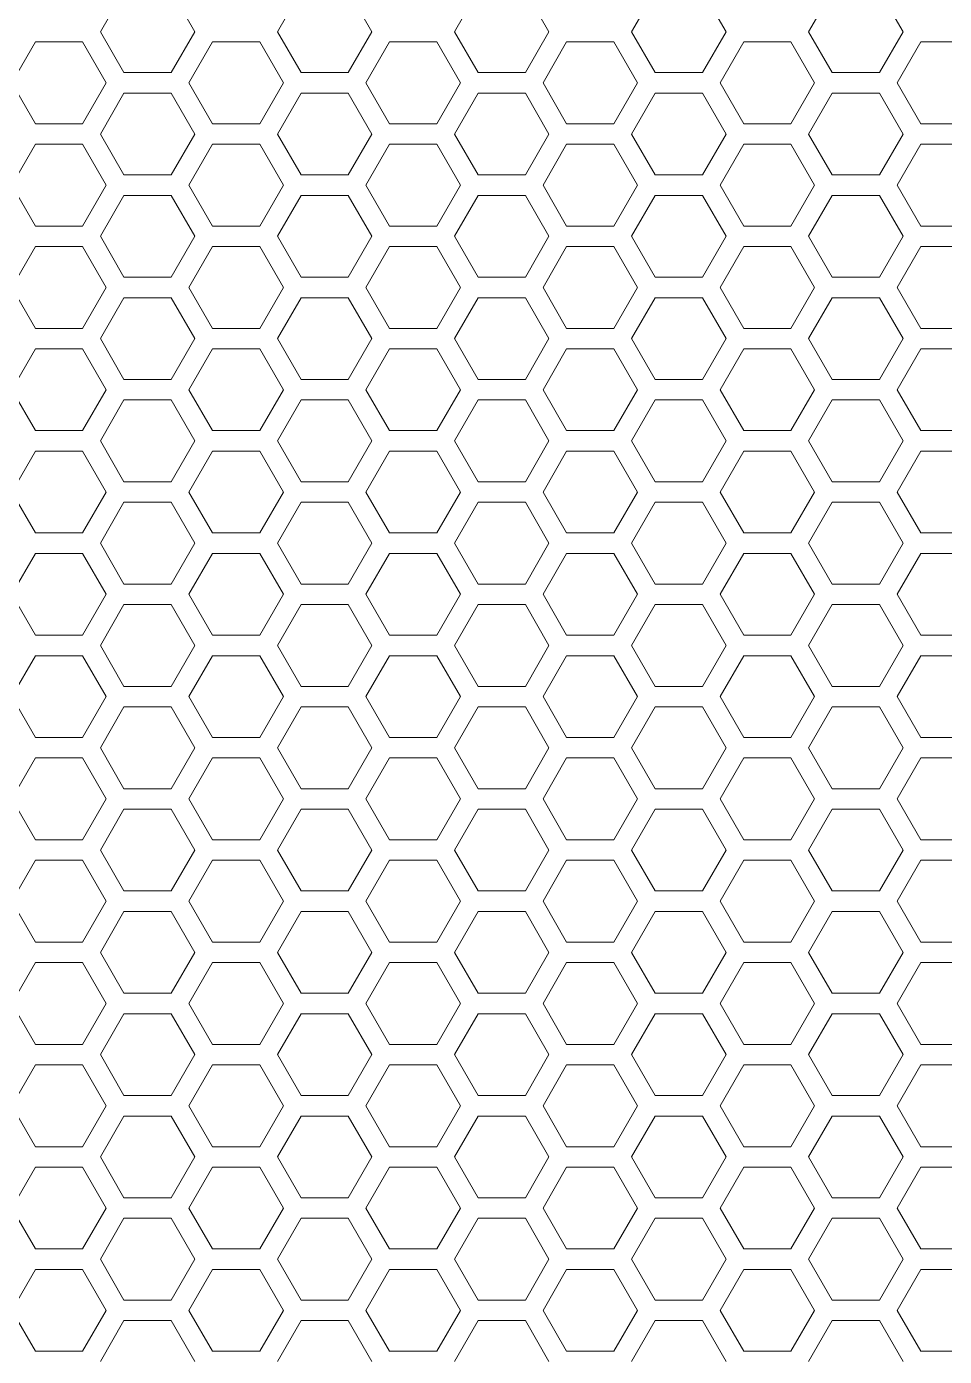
# Model space of a CAD drawing. Header units: millimetres. Extents: x 0 to 62, y -17 to 201.
# Drawn here: x 22.52 to 31.5, y 117.65 to 130.65 of the extents above; entities that cross this region are included whole.
import ezdxf

# ---------------------------------------------------------------- set-up
doc = ezdxf.new("R2010")
doc.units = ezdxf.units.MM

msp = doc.modelspace()

# ---------------------------------------------------------------- linework, layer by layer
at = {"color": 0, "lineweight": 18}
for p, q in [((23.475, 131), (23.244, 130.6)), ((24.168, 130.6), (23.937, 131)), ((25.207, 131), (24.976, 130.6)), ((25.9, 130.6), (25.669, 131)), ((26.939, 131), (26.708, 130.6)), ((27.632, 130.6), (27.401, 131)), ((28.671, 131), (28.44, 130.6)), ((29.364, 130.6), (29.133, 131)), ((30.403, 131), (30.172, 130.6)), ((31.096, 130.6), (30.865, 131)), ((23.244, 130.6), (23.475, 130.2)), ((23.937, 130.2), (24.168, 130.6)), ((24.976, 130.6), (25.207, 130.2)), ((25.669, 130.2), (25.9, 130.6)), ((26.708, 130.6), (26.939, 130.2)), ((27.401, 130.2), (27.632, 130.6)), ((28.44, 130.6), (28.671, 130.2)), ((29.133, 130.2), (29.364, 130.6)), ((30.172, 130.6), (30.403, 130.2)), ((30.865, 130.2), (31.096, 130.6)), ((22.609, 130.5), (22.378, 130.1)), ((23.071, 130.5), (22.609, 130.5)), ((23.302, 130.1), (23.071, 130.5)), ((24.341, 130.5), (24.11, 130.1)), ((24.803, 130.5), (24.341, 130.5)), ((25.034, 130.1), (24.803, 130.5)), ((26.073, 130.5), (25.842, 130.1)), ((26.535, 130.5), (26.073, 130.5)), ((26.766, 130.1), (26.535, 130.5)), ((27.805, 130.5), (27.574, 130.1)), ((28.267, 130.5), (27.805, 130.5)), ((28.498, 130.1), (28.267, 130.5)), ((29.537, 130.5), (29.306, 130.1)), ((29.999, 130.5), (29.537, 130.5)), ((30.23, 130.1), (29.999, 130.5)), ((31.269, 130.5), (31.038, 130.1)), ((31.731, 130.5), (31.269, 130.5)), ((23.475, 130.2), (23.937, 130.2)), ((25.207, 130.2), (25.669, 130.2)), ((26.939, 130.2), (27.401, 130.2)), ((28.671, 130.2), (29.133, 130.2)), ((30.403, 130.2), (30.865, 130.2)), ((22.378, 130.1), (22.609, 129.7)), ((23.071, 129.7), (23.302, 130.1)), ((24.11, 130.1), (24.341, 129.7)), ((24.803, 129.7), (25.034, 130.1)), ((25.842, 130.1), (26.073, 129.7)), ((26.535, 129.7), (26.766, 130.1)), ((27.574, 130.1), (27.805, 129.7)), ((28.267, 129.7), (28.498, 130.1)), ((29.306, 130.1), (29.537, 129.7)), ((29.999, 129.7), (30.23, 130.1)), ((31.038, 130.1), (31.269, 129.7)), ((23.475, 130), (23.244, 129.6)), ((23.937, 130), (23.475, 130)), ((24.168, 129.6), (23.937, 130)), ((25.207, 130), (24.976, 129.6)), ((25.669, 130), (25.207, 130)), ((25.9, 129.6), (25.669, 130)), ((26.939, 130), (26.708, 129.6)), ((27.401, 130), (26.939, 130)), ((27.632, 129.6), (27.401, 130)), ((28.671, 130), (28.44, 129.6)), ((29.133, 130), (28.671, 130)), ((29.364, 129.6), (29.133, 130)), ((30.403, 130), (30.172, 129.6)), ((30.865, 130), (30.403, 130)), ((31.096, 129.6), (30.865, 130)), ((22.609, 129.7), (23.071, 129.7)), ((24.341, 129.7), (24.803, 129.7)), ((26.073, 129.7), (26.535, 129.7)), ((27.805, 129.7), (28.267, 129.7)), ((29.537, 129.7), (29.999, 129.7)), ((31.269, 129.7), (31.731, 129.7)), ((22.609, 129.5), (22.378, 129.1)), ((23.071, 129.5), (22.609, 129.5)), ((23.302, 129.1), (23.071, 129.5)), ((23.244, 129.6), (23.475, 129.2)), ((23.937, 129.2), (24.168, 129.6)), ((24.341, 129.5), (24.11, 129.1)), ((24.803, 129.5), (24.341, 129.5)), ((25.034, 129.1), (24.803, 129.5)), ((24.976, 129.6), (25.207, 129.2)), ((25.669, 129.2), (25.9, 129.6)), ((26.073, 129.5), (25.842, 129.1)), ((26.535, 129.5), (26.073, 129.5)), ((26.766, 129.1), (26.535, 129.5)), ((26.708, 129.6), (26.939, 129.2)), ((27.401, 129.2), (27.632, 129.6)), ((27.805, 129.5), (27.574, 129.1)), ((28.267, 129.5), (27.805, 129.5)), ((28.498, 129.1), (28.267, 129.5)), ((28.44, 129.6), (28.671, 129.2)), ((29.133, 129.2), (29.364, 129.6)), ((29.537, 129.5), (29.306, 129.1)), ((29.999, 129.5), (29.537, 129.5)), ((30.23, 129.1), (29.999, 129.5)), ((30.172, 129.6), (30.403, 129.2)), ((30.865, 129.2), (31.096, 129.6)), ((31.269, 129.5), (31.038, 129.1)), ((31.731, 129.5), (31.269, 129.5)), ((22.378, 129.1), (22.609, 128.7)), ((23.071, 128.7), (23.302, 129.1)), ((23.475, 129.2), (23.937, 129.2)), ((24.11, 129.1), (24.341, 128.7)), ((24.803, 128.7), (25.034, 129.1)), ((25.207, 129.2), (25.669, 129.2)), ((25.842, 129.1), (26.073, 128.7)), ((26.535, 128.7), (26.766, 129.1)), ((26.939, 129.2), (27.401, 129.2)), ((27.574, 129.1), (27.805, 128.7)), ((28.267, 128.7), (28.498, 129.1)), ((28.671, 129.2), (29.133, 129.2)), ((29.306, 129.1), (29.537, 128.7)), ((29.999, 128.7), (30.23, 129.1)), ((30.403, 129.2), (30.865, 129.2)), ((31.038, 129.1), (31.269, 128.7)), ((23.475, 129), (23.244, 128.6)), ((23.937, 129), (23.475, 129)), ((24.168, 128.6), (23.937, 129)), ((25.207, 129), (24.976, 128.6)), ((25.669, 129), (25.207, 129)), ((25.9, 128.6), (25.669, 129)), ((26.939, 129), (26.708, 128.6)), ((27.401, 129), (26.939, 129)), ((27.632, 128.6), (27.401, 129)), ((28.671, 129), (28.44, 128.6)), ((29.133, 129), (28.671, 129)), ((29.364, 128.6), (29.133, 129)), ((30.403, 129), (30.172, 128.6)), ((30.865, 129), (30.403, 129)), ((31.096, 128.6), (30.865, 129)), ((22.609, 128.7), (23.071, 128.7)), ((23.244, 128.6), (23.475, 128.2)), ((23.937, 128.2), (24.168, 128.6)), ((24.341, 128.7), (24.803, 128.7)), ((24.976, 128.6), (25.207, 128.2)), ((25.669, 128.2), (25.9, 128.6)), ((26.073, 128.7), (26.535, 128.7)), ((26.708, 128.6), (26.939, 128.2)), ((27.401, 128.2), (27.632, 128.6)), ((27.805, 128.7), (28.267, 128.7)), ((28.44, 128.6), (28.671, 128.2)), ((29.133, 128.2), (29.364, 128.6)), ((29.537, 128.7), (29.999, 128.7)), ((30.172, 128.6), (30.403, 128.2)), ((30.865, 128.2), (31.096, 128.6)), ((31.269, 128.7), (31.731, 128.7)), ((22.609, 128.5), (22.378, 128.1)), ((23.071, 128.5), (22.609, 128.5)), ((23.302, 128.1), (23.071, 128.5)), ((24.341, 128.5), (24.11, 128.1)), ((24.803, 128.5), (24.341, 128.5)), ((25.034, 128.1), (24.803, 128.5)), ((26.073, 128.5), (25.842, 128.1)), ((26.535, 128.5), (26.073, 128.5)), ((26.766, 128.1), (26.535, 128.5)), ((27.805, 128.5), (27.574, 128.1)), ((28.267, 128.5), (27.805, 128.5)), ((28.498, 128.1), (28.267, 128.5)), ((29.537, 128.5), (29.306, 128.1)), ((29.999, 128.5), (29.537, 128.5)), ((30.23, 128.1), (29.999, 128.5)), ((31.269, 128.5), (31.038, 128.1)), ((31.731, 128.5), (31.269, 128.5)), ((23.475, 128.2), (23.937, 128.2)), ((25.207, 128.2), (25.669, 128.2)), ((26.939, 128.2), (27.401, 128.2)), ((28.671, 128.2), (29.133, 128.2)), ((30.403, 128.2), (30.865, 128.2)), ((22.378, 128.1), (22.609, 127.7)), ((23.071, 127.7), (23.302, 128.1)), ((24.11, 128.1), (24.341, 127.7)), ((24.803, 127.7), (25.034, 128.1)), ((25.842, 128.1), (26.073, 127.7)), ((26.535, 127.7), (26.766, 128.1)), ((27.574, 128.1), (27.805, 127.7)), ((28.267, 127.7), (28.498, 128.1)), ((29.306, 128.1), (29.537, 127.7)), ((29.999, 127.7), (30.23, 128.1)), ((31.038, 128.1), (31.269, 127.7)), ((23.475, 128), (23.244, 127.6)), ((23.937, 128), (23.475, 128)), ((24.168, 127.6), (23.937, 128)), ((25.207, 128), (24.976, 127.6)), ((25.669, 128), (25.207, 128)), ((25.9, 127.6), (25.669, 128)), ((26.939, 128), (26.708, 127.6)), ((27.401, 128), (26.939, 128)), ((27.632, 127.6), (27.401, 128)), ((28.671, 128), (28.44, 127.6)), ((29.133, 128), (28.671, 128)), ((29.364, 127.6), (29.133, 128)), ((30.403, 128), (30.172, 127.6)), ((30.865, 128), (30.403, 128)), ((31.096, 127.6), (30.865, 128)), ((22.609, 127.7), (23.071, 127.7)), ((24.341, 127.7), (24.803, 127.7)), ((26.073, 127.7), (26.535, 127.7)), ((27.805, 127.7), (28.267, 127.7)), ((29.537, 127.7), (29.999, 127.7)), ((31.269, 127.7), (31.731, 127.7)), ((23.244, 127.6), (23.475, 127.2)), ((23.937, 127.2), (24.168, 127.6)), ((24.976, 127.6), (25.207, 127.2)), ((25.669, 127.2), (25.9, 127.6)), ((26.708, 127.6), (26.939, 127.2)), ((27.401, 127.2), (27.632, 127.6)), ((28.44, 127.6), (28.671, 127.2)), ((29.133, 127.2), (29.364, 127.6)), ((30.172, 127.6), (30.403, 127.2)), ((30.865, 127.2), (31.096, 127.6)), ((22.609, 127.5), (22.378, 127.1)), ((23.071, 127.5), (22.609, 127.5)), ((23.302, 127.1), (23.071, 127.5)), ((24.341, 127.5), (24.11, 127.1)), ((24.803, 127.5), (24.341, 127.5)), ((25.034, 127.1), (24.803, 127.5)), ((26.073, 127.5), (25.842, 127.1)), ((26.535, 127.5), (26.073, 127.5)), ((26.766, 127.1), (26.535, 127.5)), ((27.805, 127.5), (27.574, 127.1)), ((28.267, 127.5), (27.805, 127.5)), ((28.498, 127.1), (28.267, 127.5)), ((29.537, 127.5), (29.306, 127.1)), ((29.999, 127.5), (29.537, 127.5)), ((30.23, 127.1), (29.999, 127.5)), ((31.269, 127.5), (31.038, 127.1)), ((31.731, 127.5), (31.269, 127.5)), ((23.475, 127.2), (23.937, 127.2)), ((25.207, 127.2), (25.669, 127.2)), ((26.939, 127.2), (27.401, 127.2)), ((28.671, 127.2), (29.133, 127.2)), ((30.403, 127.2), (30.865, 127.2)), ((22.378, 127.1), (22.609, 126.7)), ((23.071, 126.7), (23.302, 127.1)), ((24.11, 127.1), (24.341, 126.7)), ((24.803, 126.7), (25.034, 127.1)), ((25.842, 127.1), (26.073, 126.7)), ((26.535, 126.7), (26.766, 127.1)), ((27.574, 127.1), (27.805, 126.7)), ((28.267, 126.7), (28.498, 127.1)), ((29.306, 127.1), (29.537, 126.7)), ((29.999, 126.7), (30.23, 127.1)), ((31.038, 127.1), (31.269, 126.7)), ((23.475, 127), (23.244, 126.6)), ((23.937, 127), (23.475, 127)), ((24.168, 126.6), (23.937, 127)), ((25.207, 127), (24.976, 126.6)), ((25.669, 127), (25.207, 127)), ((25.9, 126.6), (25.669, 127)), ((26.939, 127), (26.708, 126.6)), ((27.401, 127), (26.939, 127)), ((27.632, 126.6), (27.401, 127)), ((28.671, 127), (28.44, 126.6)), ((29.133, 127), (28.671, 127)), ((29.364, 126.6), (29.133, 127)), ((30.403, 127), (30.172, 126.6)), ((30.865, 127), (30.403, 127)), ((31.096, 126.6), (30.865, 127)), ((22.609, 126.7), (23.071, 126.7)), ((24.341, 126.7), (24.803, 126.7)), ((26.073, 126.7), (26.535, 126.7)), ((27.805, 126.7), (28.267, 126.7)), ((29.537, 126.7), (29.999, 126.7)), ((31.269, 126.7), (31.731, 126.7)), ((22.609, 126.5), (22.378, 126.1)), ((23.071, 126.5), (22.609, 126.5)), ((23.302, 126.1), (23.071, 126.5)), ((23.244, 126.6), (23.475, 126.2)), ((23.937, 126.2), (24.168, 126.6)), ((24.341, 126.5), (24.11, 126.1)), ((24.803, 126.5), (24.341, 126.5)), ((25.034, 126.1), (24.803, 126.5)), ((24.976, 126.6), (25.207, 126.2)), ((25.669, 126.2), (25.9, 126.6)), ((26.073, 126.5), (25.842, 126.1)), ((26.535, 126.5), (26.073, 126.5)), ((26.766, 126.1), (26.535, 126.5)), ((26.708, 126.6), (26.939, 126.2)), ((27.401, 126.2), (27.632, 126.6)), ((27.805, 126.5), (27.574, 126.1)), ((28.267, 126.5), (27.805, 126.5)), ((28.498, 126.1), (28.267, 126.5)), ((28.44, 126.6), (28.671, 126.2)), ((29.133, 126.2), (29.364, 126.6)), ((29.537, 126.5), (29.306, 126.1)), ((29.999, 126.5), (29.537, 126.5)), ((30.23, 126.1), (29.999, 126.5)), ((30.172, 126.6), (30.403, 126.2)), ((30.865, 126.2), (31.096, 126.6)), ((31.269, 126.5), (31.038, 126.1)), ((31.731, 126.5), (31.269, 126.5)), ((23.475, 126.2), (23.937, 126.2)), ((25.207, 126.2), (25.669, 126.2)), ((26.939, 126.2), (27.401, 126.2)), ((28.671, 126.2), (29.133, 126.2)), ((30.403, 126.2), (30.865, 126.2)), ((22.378, 126.1), (22.609, 125.7)), ((23.071, 125.7), (23.302, 126.1)), ((23.475, 126), (23.244, 125.6)), ((23.937, 126), (23.475, 126)), ((24.168, 125.6), (23.937, 126)), ((24.11, 126.1), (24.341, 125.7)), ((24.803, 125.7), (25.034, 126.1)), ((25.207, 126), (24.976, 125.6)), ((25.669, 126), (25.207, 126)), ((25.9, 125.6), (25.669, 126)), ((25.842, 126.1), (26.073, 125.7)), ((26.535, 125.7), (26.766, 126.1)), ((26.939, 126), (26.708, 125.6)), ((27.401, 126), (26.939, 126)), ((27.632, 125.6), (27.401, 126)), ((27.574, 126.1), (27.805, 125.7)), ((28.267, 125.7), (28.498, 126.1)), ((28.671, 126), (28.44, 125.6)), ((29.133, 126), (28.671, 126)), ((29.364, 125.6), (29.133, 126)), ((29.306, 126.1), (29.537, 125.7)), ((29.999, 125.7), (30.23, 126.1)), ((30.403, 126), (30.172, 125.6)), ((30.865, 126), (30.403, 126)), ((31.096, 125.6), (30.865, 126)), ((31.038, 126.1), (31.269, 125.7)), ((22.609, 125.7), (23.071, 125.7)), ((23.244, 125.6), (23.475, 125.2)), ((23.937, 125.2), (24.168, 125.6)), ((24.341, 125.7), (24.803, 125.7)), ((24.976, 125.6), (25.207, 125.2)), ((25.669, 125.2), (25.9, 125.6)), ((26.073, 125.7), (26.535, 125.7)), ((26.708, 125.6), (26.939, 125.2)), ((27.401, 125.2), (27.632, 125.6)), ((27.805, 125.7), (28.267, 125.7)), ((28.44, 125.6), (28.671, 125.2)), ((29.133, 125.2), (29.364, 125.6)), ((29.537, 125.7), (29.999, 125.7)), ((30.172, 125.6), (30.403, 125.2)), ((30.865, 125.2), (31.096, 125.6)), ((31.269, 125.7), (31.731, 125.7)), ((22.609, 125.5), (22.378, 125.1)), ((23.071, 125.5), (22.609, 125.5)), ((23.302, 125.1), (23.071, 125.5)), ((24.341, 125.5), (24.11, 125.1)), ((24.803, 125.5), (24.341, 125.5)), ((25.034, 125.1), (24.803, 125.5)), ((26.073, 125.5), (25.842, 125.1)), ((26.535, 125.5), (26.073, 125.5)), ((26.766, 125.1), (26.535, 125.5)), ((27.805, 125.5), (27.574, 125.1)), ((28.267, 125.5), (27.805, 125.5)), ((28.498, 125.1), (28.267, 125.5)), ((29.537, 125.5), (29.306, 125.1)), ((29.999, 125.5), (29.537, 125.5)), ((30.23, 125.1), (29.999, 125.5)), ((31.269, 125.5), (31.038, 125.1)), ((31.731, 125.5), (31.269, 125.5)), ((23.475, 125.2), (23.937, 125.2)), ((25.207, 125.2), (25.669, 125.2)), ((26.939, 125.2), (27.401, 125.2)), ((28.671, 125.2), (29.133, 125.2)), ((30.403, 125.2), (30.865, 125.2)), ((22.378, 125.1), (22.609, 124.7)), ((23.071, 124.7), (23.302, 125.1)), ((24.11, 125.1), (24.341, 124.7)), ((24.803, 124.7), (25.034, 125.1)), ((25.842, 125.1), (26.073, 124.7)), ((26.535, 124.7), (26.766, 125.1)), ((27.574, 125.1), (27.805, 124.7)), ((28.267, 124.7), (28.498, 125.1)), ((29.306, 125.1), (29.537, 124.7)), ((29.999, 124.7), (30.23, 125.1)), ((31.038, 125.1), (31.269, 124.7)), ((23.475, 125), (23.244, 124.6)), ((23.937, 125), (23.475, 125)), ((24.168, 124.6), (23.937, 125)), ((25.207, 125), (24.976, 124.6)), ((25.669, 125), (25.207, 125)), ((25.9, 124.6), (25.669, 125)), ((26.939, 125), (26.708, 124.6)), ((27.401, 125), (26.939, 125)), ((27.632, 124.6), (27.401, 125)), ((28.671, 125), (28.44, 124.6)), ((29.133, 125), (28.671, 125)), ((29.364, 124.6), (29.133, 125)), ((30.403, 125), (30.172, 124.6)), ((30.865, 125), (30.403, 125)), ((31.096, 124.6), (30.865, 125)), ((22.609, 124.7), (23.071, 124.7)), ((24.341, 124.7), (24.803, 124.7)), ((26.073, 124.7), (26.535, 124.7)), ((27.805, 124.7), (28.267, 124.7)), ((29.537, 124.7), (29.999, 124.7)), ((31.269, 124.7), (31.731, 124.7)), ((23.244, 124.6), (23.475, 124.2)), ((23.937, 124.2), (24.168, 124.6)), ((24.976, 124.6), (25.207, 124.2)), ((25.669, 124.2), (25.9, 124.6)), ((26.708, 124.6), (26.939, 124.2)), ((27.401, 124.2), (27.632, 124.6)), ((28.44, 124.6), (28.671, 124.2)), ((29.133, 124.2), (29.364, 124.6)), ((30.172, 124.6), (30.403, 124.2)), ((30.865, 124.2), (31.096, 124.6)), ((22.609, 124.5), (22.378, 124.1)), ((23.071, 124.5), (22.609, 124.5)), ((23.302, 124.1), (23.071, 124.5)), ((24.341, 124.5), (24.11, 124.1)), ((24.803, 124.5), (24.341, 124.5)), ((25.034, 124.1), (24.803, 124.5)), ((26.073, 124.5), (25.842, 124.1)), ((26.535, 124.5), (26.073, 124.5)), ((26.766, 124.1), (26.535, 124.5)), ((27.805, 124.5), (27.574, 124.1)), ((28.267, 124.5), (27.805, 124.5)), ((28.498, 124.1), (28.267, 124.5)), ((29.537, 124.5), (29.306, 124.1)), ((29.999, 124.5), (29.537, 124.5)), ((30.23, 124.1), (29.999, 124.5)), ((31.269, 124.5), (31.038, 124.1)), ((31.731, 124.5), (31.269, 124.5)), ((23.475, 124.2), (23.937, 124.2)), ((25.207, 124.2), (25.669, 124.2)), ((26.939, 124.2), (27.401, 124.2)), ((28.671, 124.2), (29.133, 124.2)), ((30.403, 124.2), (30.865, 124.2)), ((22.378, 124.1), (22.609, 123.7)), ((23.071, 123.7), (23.302, 124.1)), ((24.11, 124.1), (24.341, 123.7)), ((24.803, 123.7), (25.034, 124.1)), ((25.842, 124.1), (26.073, 123.7)), ((26.535, 123.7), (26.766, 124.1)), ((27.574, 124.1), (27.805, 123.7)), ((28.267, 123.7), (28.498, 124.1)), ((29.306, 124.1), (29.537, 123.7)), ((29.999, 123.7), (30.23, 124.1)), ((31.038, 124.1), (31.269, 123.7)), ((23.475, 124), (23.244, 123.6)), ((23.937, 124), (23.475, 124)), ((24.168, 123.6), (23.937, 124)), ((25.207, 124), (24.976, 123.6)), ((25.669, 124), (25.207, 124)), ((25.9, 123.6), (25.669, 124)), ((26.939, 124), (26.708, 123.6)), ((27.401, 124), (26.939, 124)), ((27.632, 123.6), (27.401, 124)), ((28.671, 124), (28.44, 123.6)), ((29.133, 124), (28.671, 124)), ((29.364, 123.6), (29.133, 124)), ((30.403, 124), (30.172, 123.6)), ((30.865, 124), (30.403, 124)), ((31.096, 123.6), (30.865, 124)), ((22.609, 123.7), (23.071, 123.7)), ((24.341, 123.7), (24.803, 123.7)), ((26.073, 123.7), (26.535, 123.7)), ((27.805, 123.7), (28.267, 123.7)), ((29.537, 123.7), (29.999, 123.7)), ((31.269, 123.7), (31.731, 123.7)), ((23.244, 123.6), (23.475, 123.2)), ((23.937, 123.2), (24.168, 123.6)), ((24.976, 123.6), (25.207, 123.2)), ((25.669, 123.2), (25.9, 123.6)), ((26.708, 123.6), (26.939, 123.2)), ((27.401, 123.2), (27.632, 123.6)), ((28.44, 123.6), (28.671, 123.2)), ((29.133, 123.2), (29.364, 123.6)), ((30.172, 123.6), (30.403, 123.2)), ((30.865, 123.2), (31.096, 123.6)), ((22.609, 123.5), (22.378, 123.1)), ((23.071, 123.5), (22.609, 123.5)), ((23.302, 123.1), (23.071, 123.5)), ((24.341, 123.5), (24.11, 123.1)), ((24.803, 123.5), (24.341, 123.5)), ((25.034, 123.1), (24.803, 123.5)), ((26.073, 123.5), (25.842, 123.1)), ((26.535, 123.5), (26.073, 123.5)), ((26.766, 123.1), (26.535, 123.5)), ((27.805, 123.5), (27.574, 123.1)), ((28.267, 123.5), (27.805, 123.5)), ((28.498, 123.1), (28.267, 123.5)), ((29.537, 123.5), (29.306, 123.1)), ((29.999, 123.5), (29.537, 123.5)), ((30.23, 123.1), (29.999, 123.5)), ((31.269, 123.5), (31.038, 123.1)), ((31.731, 123.5), (31.269, 123.5)), ((23.475, 123.2), (23.937, 123.2)), ((25.207, 123.2), (25.669, 123.2)), ((26.939, 123.2), (27.401, 123.2)), ((28.671, 123.2), (29.133, 123.2)), ((30.403, 123.2), (30.865, 123.2)), ((22.378, 123.1), (22.609, 122.7)), ((23.071, 122.7), (23.302, 123.1)), ((23.475, 123), (23.244, 122.6)), ((23.937, 123), (23.475, 123)), ((24.168, 122.6), (23.937, 123)), ((24.11, 123.1), (24.341, 122.7)), ((24.803, 122.7), (25.034, 123.1)), ((25.207, 123), (24.976, 122.6)), ((25.669, 123), (25.207, 123)), ((25.9, 122.6), (25.669, 123)), ((25.842, 123.1), (26.073, 122.7)), ((26.535, 122.7), (26.766, 123.1)), ((26.939, 123), (26.708, 122.6)), ((27.401, 123), (26.939, 123)), ((27.632, 122.6), (27.401, 123)), ((27.574, 123.1), (27.805, 122.7)), ((28.267, 122.7), (28.498, 123.1)), ((28.671, 123), (28.44, 122.6)), ((29.133, 123), (28.671, 123)), ((29.364, 122.6), (29.133, 123)), ((29.306, 123.1), (29.537, 122.7)), ((29.999, 122.7), (30.23, 123.1)), ((30.403, 123), (30.172, 122.6)), ((30.865, 123), (30.403, 123)), ((31.096, 122.6), (30.865, 123)), ((31.038, 123.1), (31.269, 122.7)), ((22.609, 122.7), (23.071, 122.7)), ((23.244, 122.6), (23.475, 122.2)), ((23.937, 122.2), (24.168, 122.6)), ((24.341, 122.7), (24.803, 122.7)), ((24.976, 122.6), (25.207, 122.2)), ((25.669, 122.2), (25.9, 122.6)), ((26.073, 122.7), (26.535, 122.7)), ((26.708, 122.6), (26.939, 122.2)), ((27.401, 122.2), (27.632, 122.6)), ((27.805, 122.7), (28.267, 122.7)), ((28.44, 122.6), (28.671, 122.2)), ((29.133, 122.2), (29.364, 122.6)), ((29.537, 122.7), (29.999, 122.7)), ((30.172, 122.6), (30.403, 122.2)), ((30.865, 122.2), (31.096, 122.6)), ((31.269, 122.7), (31.731, 122.7)), ((22.609, 122.5), (22.378, 122.1)), ((23.071, 122.5), (22.609, 122.5)), ((23.302, 122.1), (23.071, 122.5)), ((24.341, 122.5), (24.11, 122.1)), ((24.803, 122.5), (24.341, 122.5)), ((25.034, 122.1), (24.803, 122.5)), ((26.073, 122.5), (25.842, 122.1)), ((26.535, 122.5), (26.073, 122.5)), ((26.766, 122.1), (26.535, 122.5)), ((27.805, 122.5), (27.574, 122.1)), ((28.267, 122.5), (27.805, 122.5)), ((28.498, 122.1), (28.267, 122.5)), ((29.537, 122.5), (29.306, 122.1)), ((29.999, 122.5), (29.537, 122.5)), ((30.23, 122.1), (29.999, 122.5)), ((31.269, 122.5), (31.038, 122.1)), ((31.731, 122.5), (31.269, 122.5)), ((22.378, 122.1), (22.609, 121.7)), ((23.071, 121.7), (23.302, 122.1)), ((23.475, 122.2), (23.937, 122.2)), ((24.11, 122.1), (24.341, 121.7)), ((24.803, 121.7), (25.034, 122.1)), ((25.207, 122.2), (25.669, 122.2)), ((25.842, 122.1), (26.073, 121.7)), ((26.535, 121.7), (26.766, 122.1)), ((26.939, 122.2), (27.401, 122.2)), ((27.574, 122.1), (27.805, 121.7)), ((28.267, 121.7), (28.498, 122.1)), ((28.671, 122.2), (29.133, 122.2)), ((29.306, 122.1), (29.537, 121.7)), ((29.999, 121.7), (30.23, 122.1)), ((30.403, 122.2), (30.865, 122.2)), ((31.038, 122.1), (31.269, 121.7)), ((23.475, 122), (23.244, 121.6)), ((23.937, 122), (23.475, 122)), ((24.168, 121.6), (23.937, 122)), ((25.207, 122), (24.976, 121.6)), ((25.669, 122), (25.207, 122)), ((25.9, 121.6), (25.669, 122)), ((26.939, 122), (26.708, 121.6)), ((27.401, 122), (26.939, 122)), ((27.632, 121.6), (27.401, 122)), ((28.671, 122), (28.44, 121.6)), ((29.133, 122), (28.671, 122)), ((29.364, 121.6), (29.133, 122)), ((30.403, 122), (30.172, 121.6)), ((30.865, 122), (30.403, 122)), ((31.096, 121.6), (30.865, 122)), ((22.609, 121.7), (23.071, 121.7)), ((24.341, 121.7), (24.803, 121.7)), ((26.073, 121.7), (26.535, 121.7)), ((27.805, 121.7), (28.267, 121.7)), ((29.537, 121.7), (29.999, 121.7)), ((31.269, 121.7), (31.731, 121.7)), ((23.244, 121.6), (23.475, 121.2)), ((23.937, 121.2), (24.168, 121.6)), ((24.976, 121.6), (25.207, 121.2)), ((25.669, 121.2), (25.9, 121.6)), ((26.708, 121.6), (26.939, 121.2)), ((27.401, 121.2), (27.632, 121.6)), ((28.44, 121.6), (28.671, 121.2)), ((29.133, 121.2), (29.364, 121.6)), ((30.172, 121.6), (30.403, 121.2)), ((30.865, 121.2), (31.096, 121.6)), ((22.609, 121.5), (22.378, 121.1)), ((23.071, 121.5), (22.609, 121.5)), ((23.302, 121.1), (23.071, 121.5)), ((24.341, 121.5), (24.11, 121.1)), ((24.803, 121.5), (24.341, 121.5)), ((25.034, 121.1), (24.803, 121.5)), ((26.073, 121.5), (25.842, 121.1)), ((26.535, 121.5), (26.073, 121.5)), ((26.766, 121.1), (26.535, 121.5)), ((27.805, 121.5), (27.574, 121.1)), ((28.267, 121.5), (27.805, 121.5)), ((28.498, 121.1), (28.267, 121.5)), ((29.537, 121.5), (29.306, 121.1)), ((29.999, 121.5), (29.537, 121.5)), ((30.23, 121.1), (29.999, 121.5)), ((31.269, 121.5), (31.038, 121.1)), ((31.731, 121.5), (31.269, 121.5)), ((23.475, 121.2), (23.937, 121.2)), ((25.207, 121.2), (25.669, 121.2)), ((26.939, 121.2), (27.401, 121.2)), ((28.671, 121.2), (29.133, 121.2)), ((30.403, 121.2), (30.865, 121.2)), ((22.378, 121.1), (22.609, 120.7)), ((23.071, 120.7), (23.302, 121.1)), ((24.11, 121.1), (24.341, 120.7)), ((24.803, 120.7), (25.034, 121.1)), ((25.842, 121.1), (26.073, 120.7)), ((26.535, 120.7), (26.766, 121.1)), ((27.574, 121.1), (27.805, 120.7)), ((28.267, 120.7), (28.498, 121.1)), ((29.306, 121.1), (29.537, 120.7)), ((29.999, 120.7), (30.23, 121.1)), ((31.038, 121.1), (31.269, 120.7)), ((23.475, 121), (23.244, 120.6)), ((23.937, 121), (23.475, 121)), ((24.168, 120.6), (23.937, 121)), ((25.207, 121), (24.976, 120.6)), ((25.669, 121), (25.207, 121)), ((25.9, 120.6), (25.669, 121)), ((26.939, 121), (26.708, 120.6)), ((27.401, 121), (26.939, 121)), ((27.632, 120.6), (27.401, 121)), ((28.671, 121), (28.44, 120.6)), ((29.133, 121), (28.671, 121)), ((29.364, 120.6), (29.133, 121)), ((30.403, 121), (30.172, 120.6)), ((30.865, 121), (30.403, 121)), ((31.096, 120.6), (30.865, 121)), ((22.609, 120.7), (23.071, 120.7)), ((24.341, 120.7), (24.803, 120.7)), ((26.073, 120.7), (26.535, 120.7)), ((27.805, 120.7), (28.267, 120.7)), ((29.537, 120.7), (29.999, 120.7)), ((31.269, 120.7), (31.731, 120.7)), ((23.244, 120.6), (23.475, 120.2)), ((23.937, 120.2), (24.168, 120.6)), ((24.976, 120.6), (25.207, 120.2)), ((25.669, 120.2), (25.9, 120.6)), ((26.708, 120.6), (26.939, 120.2)), ((27.401, 120.2), (27.632, 120.6)), ((28.44, 120.6), (28.671, 120.2)), ((29.133, 120.2), (29.364, 120.6)), ((30.172, 120.6), (30.403, 120.2)), ((30.865, 120.2), (31.096, 120.6)), ((22.609, 120.5), (22.378, 120.1)), ((23.071, 120.5), (22.609, 120.5)), ((23.302, 120.1), (23.071, 120.5)), ((24.341, 120.5), (24.11, 120.1)), ((24.803, 120.5), (24.341, 120.5)), ((25.034, 120.1), (24.803, 120.5)), ((26.073, 120.5), (25.842, 120.1)), ((26.535, 120.5), (26.073, 120.5)), ((26.766, 120.1), (26.535, 120.5)), ((27.805, 120.5), (27.574, 120.1)), ((28.267, 120.5), (27.805, 120.5)), ((28.498, 120.1), (28.267, 120.5)), ((29.537, 120.5), (29.306, 120.1)), ((29.999, 120.5), (29.537, 120.5)), ((30.23, 120.1), (29.999, 120.5)), ((31.269, 120.5), (31.038, 120.1)), ((31.731, 120.5), (31.269, 120.5)), ((23.475, 120.2), (23.937, 120.2)), ((25.207, 120.2), (25.669, 120.2)), ((26.939, 120.2), (27.401, 120.2)), ((28.671, 120.2), (29.133, 120.2)), ((30.403, 120.2), (30.865, 120.2)), ((22.378, 120.1), (22.609, 119.7)), ((23.071, 119.7), (23.302, 120.1)), ((23.475, 120), (23.244, 119.6)), ((23.937, 120), (23.475, 120)), ((24.168, 119.6), (23.937, 120)), ((24.11, 120.1), (24.341, 119.7)), ((24.803, 119.7), (25.034, 120.1)), ((25.207, 120), (24.976, 119.6)), ((25.669, 120), (25.207, 120)), ((25.9, 119.6), (25.669, 120)), ((25.842, 120.1), (26.073, 119.7)), ((26.535, 119.7), (26.766, 120.1)), ((26.939, 120), (26.708, 119.6)), ((27.401, 120), (26.939, 120)), ((27.632, 119.6), (27.401, 120)), ((27.574, 120.1), (27.805, 119.7)), ((28.267, 119.7), (28.498, 120.1)), ((28.671, 120), (28.44, 119.6)), ((29.133, 120), (28.671, 120)), ((29.364, 119.6), (29.133, 120)), ((29.306, 120.1), (29.537, 119.7)), ((29.999, 119.7), (30.23, 120.1)), ((30.403, 120), (30.172, 119.6)), ((30.865, 120), (30.403, 120)), ((31.096, 119.6), (30.865, 120)), ((31.038, 120.1), (31.269, 119.7)), ((22.609, 119.7), (23.071, 119.7)), ((24.341, 119.7), (24.803, 119.7)), ((26.073, 119.7), (26.535, 119.7)), ((27.805, 119.7), (28.267, 119.7)), ((29.537, 119.7), (29.999, 119.7)), ((31.269, 119.7), (31.731, 119.7)), ((22.609, 119.5), (22.378, 119.1)), ((23.071, 119.5), (22.609, 119.5)), ((23.302, 119.1), (23.071, 119.5)), ((23.244, 119.6), (23.475, 119.2)), ((23.937, 119.2), (24.168, 119.6)), ((24.341, 119.5), (24.11, 119.1)), ((24.803, 119.5), (24.341, 119.5)), ((25.034, 119.1), (24.803, 119.5)), ((24.976, 119.6), (25.207, 119.2)), ((25.669, 119.2), (25.9, 119.6)), ((26.073, 119.5), (25.842, 119.1)), ((26.535, 119.5), (26.073, 119.5)), ((26.766, 119.1), (26.535, 119.5)), ((26.708, 119.6), (26.939, 119.2)), ((27.401, 119.2), (27.632, 119.6)), ((27.805, 119.5), (27.574, 119.1)), ((28.267, 119.5), (27.805, 119.5)), ((28.498, 119.1), (28.267, 119.5)), ((28.44, 119.6), (28.671, 119.2)), ((29.133, 119.2), (29.364, 119.6)), ((29.537, 119.5), (29.306, 119.1)), ((29.999, 119.5), (29.537, 119.5)), ((30.23, 119.1), (29.999, 119.5)), ((30.172, 119.6), (30.403, 119.2)), ((30.865, 119.2), (31.096, 119.6)), ((31.269, 119.5), (31.038, 119.1)), ((31.731, 119.5), (31.269, 119.5)), ((22.378, 119.1), (22.609, 118.7)), ((23.071, 118.7), (23.302, 119.1)), ((23.475, 119.2), (23.937, 119.2)), ((24.11, 119.1), (24.341, 118.7)), ((24.803, 118.7), (25.034, 119.1)), ((25.207, 119.2), (25.669, 119.2)), ((25.842, 119.1), (26.073, 118.7)), ((26.535, 118.7), (26.766, 119.1)), ((26.939, 119.2), (27.401, 119.2)), ((27.574, 119.1), (27.805, 118.7)), ((28.267, 118.7), (28.498, 119.1)), ((28.671, 119.2), (29.133, 119.2)), ((29.306, 119.1), (29.537, 118.7)), ((29.999, 118.7), (30.23, 119.1)), ((30.403, 119.2), (30.865, 119.2)), ((31.038, 119.1), (31.269, 118.7)), ((23.475, 119), (23.244, 118.6)), ((23.937, 119), (23.475, 119)), ((24.168, 118.6), (23.937, 119)), ((25.207, 119), (24.976, 118.6)), ((25.669, 119), (25.207, 119)), ((25.9, 118.6), (25.669, 119)), ((26.939, 119), (26.708, 118.6)), ((27.401, 119), (26.939, 119)), ((27.632, 118.6), (27.401, 119)), ((28.671, 119), (28.44, 118.6)), ((29.133, 119), (28.671, 119)), ((29.364, 118.6), (29.133, 119)), ((30.403, 119), (30.172, 118.6)), ((30.865, 119), (30.403, 119)), ((31.096, 118.6), (30.865, 119)), ((22.609, 118.7), (23.071, 118.7)), ((24.341, 118.7), (24.803, 118.7)), ((26.073, 118.7), (26.535, 118.7)), ((27.805, 118.7), (28.267, 118.7)), ((29.537, 118.7), (29.999, 118.7)), ((31.269, 118.7), (31.731, 118.7)), ((23.244, 118.6), (23.475, 118.2)), ((23.937, 118.2), (24.168, 118.6)), ((24.976, 118.6), (25.207, 118.2)), ((25.669, 118.2), (25.9, 118.6)), ((26.708, 118.6), (26.939, 118.2)), ((27.401, 118.2), (27.632, 118.6)), ((28.44, 118.6), (28.671, 118.2)), ((29.133, 118.2), (29.364, 118.6)), ((30.172, 118.6), (30.403, 118.2)), ((30.865, 118.2), (31.096, 118.6)), ((22.609, 118.5), (22.378, 118.1)), ((23.071, 118.5), (22.609, 118.5)), ((23.302, 118.1), (23.071, 118.5)), ((24.341, 118.5), (24.11, 118.1)), ((24.803, 118.5), (24.341, 118.5)), ((25.034, 118.1), (24.803, 118.5)), ((26.073, 118.5), (25.842, 118.1)), ((26.535, 118.5), (26.073, 118.5)), ((26.766, 118.1), (26.535, 118.5)), ((27.805, 118.5), (27.574, 118.1)), ((28.267, 118.5), (27.805, 118.5)), ((28.498, 118.1), (28.267, 118.5)), ((29.537, 118.5), (29.306, 118.1)), ((29.999, 118.5), (29.537, 118.5)), ((30.23, 118.1), (29.999, 118.5)), ((31.269, 118.5), (31.038, 118.1)), ((31.731, 118.5), (31.269, 118.5)), ((23.475, 118.2), (23.937, 118.2)), ((25.207, 118.2), (25.669, 118.2)), ((26.939, 118.2), (27.401, 118.2)), ((28.671, 118.2), (29.133, 118.2)), ((30.403, 118.2), (30.865, 118.2)), ((22.378, 118.1), (22.609, 117.7)), ((23.071, 117.7), (23.302, 118.1)), ((24.11, 118.1), (24.341, 117.7)), ((24.803, 117.7), (25.034, 118.1)), ((25.842, 118.1), (26.073, 117.7)), ((26.535, 117.7), (26.766, 118.1)), ((27.574, 118.1), (27.805, 117.7)), ((28.267, 117.7), (28.498, 118.1)), ((29.306, 118.1), (29.537, 117.7)), ((29.999, 117.7), (30.23, 118.1)), ((31.038, 118.1), (31.269, 117.7)), ((23.475, 118), (23.244, 117.6)), ((23.937, 118), (23.475, 118)), ((24.168, 117.6), (23.937, 118)), ((25.207, 118), (24.976, 117.6)), ((25.669, 118), (25.207, 118)), ((25.9, 117.6), (25.669, 118)), ((26.939, 118), (26.708, 117.6)), ((27.401, 118), (26.939, 118)), ((27.632, 117.6), (27.401, 118)), ((28.671, 118), (28.44, 117.6)), ((29.133, 118), (28.671, 118)), ((29.364, 117.6), (29.133, 118)), ((30.403, 118), (30.172, 117.6)), ((30.865, 118), (30.403, 118)), ((31.096, 117.6), (30.865, 118)), ((22.609, 117.7), (23.071, 117.7)), ((24.341, 117.7), (24.803, 117.7)), ((26.073, 117.7), (26.535, 117.7)), ((27.805, 117.7), (28.267, 117.7)), ((29.537, 117.7), (29.999, 117.7)), ((31.269, 117.7), (31.731, 117.7))]:
    msp.add_line(p, q, dxfattribs=at)

doc.saveas('drawing.dxf')
